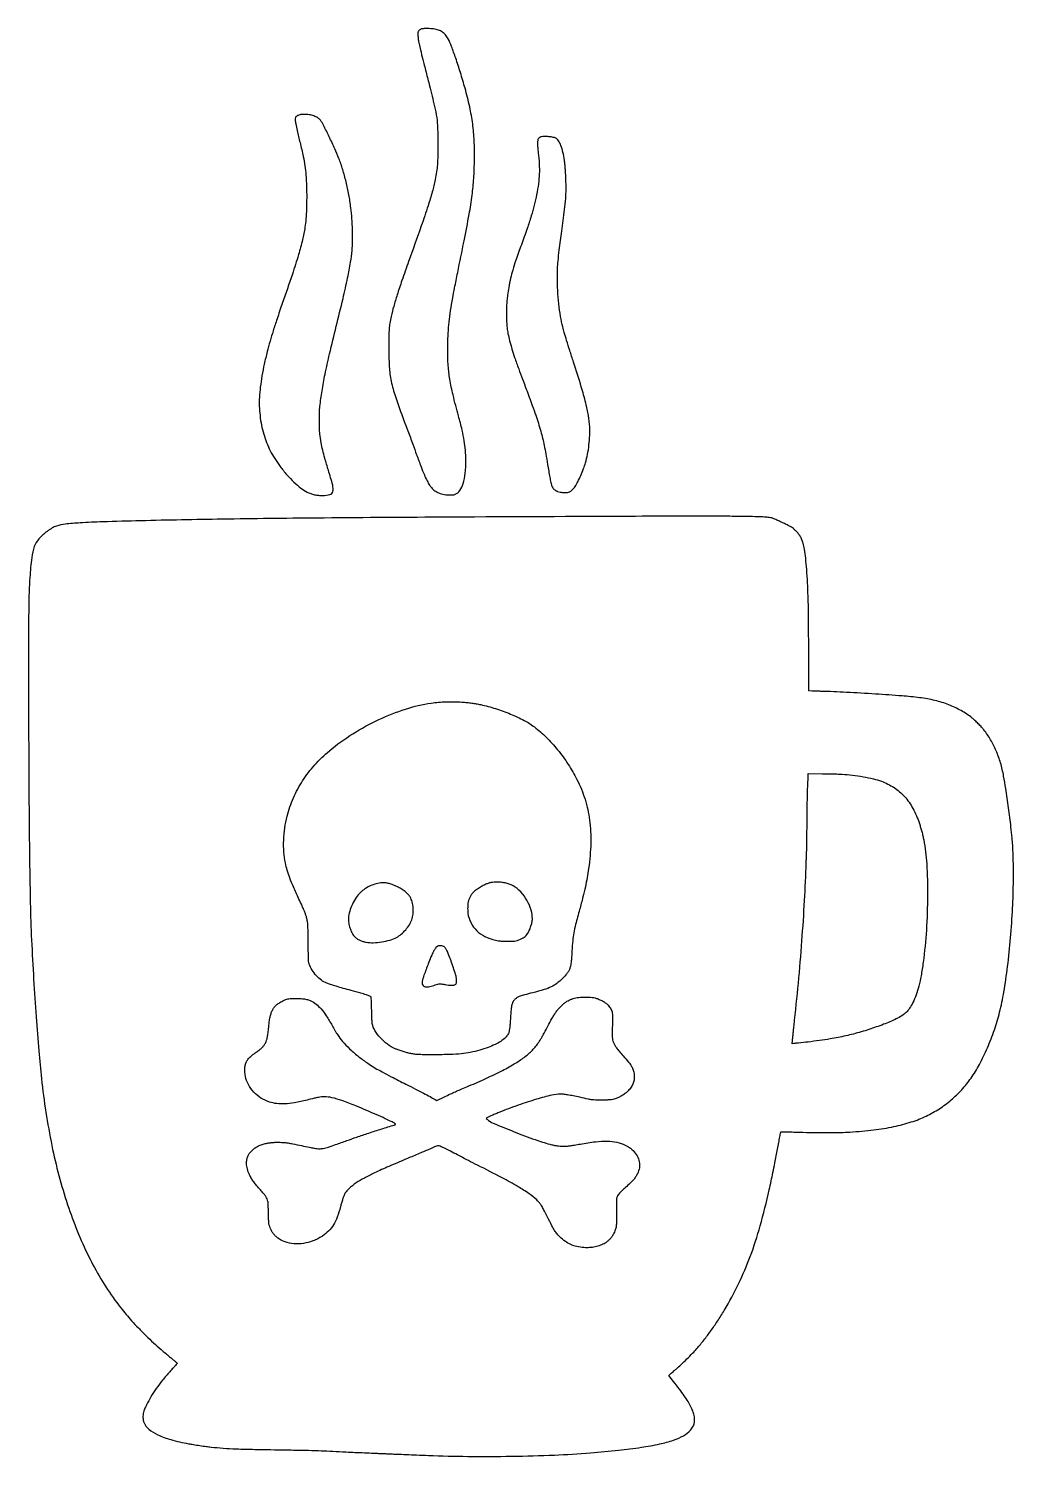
# Model space of a CAD drawing. Extents: x 2529 to 6003, y 1503 to 6543.
import ezdxf

# ---------------------------------------------------------------- set-up
doc = ezdxf.new("R2010")
doc.units = 0

msp = doc.modelspace()

# ---------------------------------------------------------------- linework, layer by layer
for points in [[(3917.085578, 6541.914511, 0.051867), (3912.781841, 6540.5953, 0.052572), (3908.86262, 6538.422963, 0.055385), (3905.672388, 6535.614599, 0.073947), (3903.526234, 6532.414042, 0.047471), (3902.622052, 6529.923079, 0.042586), (3902.161936, 6527.213483, 0.025865), (3902.043834, 6523.449433, 0.005897), (3902.248831, 6517.074804, 0.026193), (3903.45483, 6504.592176, 0.013716), (3906.190456, 6489.220367, 0.008692), (3911.03193, 6467.664435, 0.002316), (3919.499449, 6433.5, 0.000016), (3924.396337, 6414.129687, 0.000008), (3930.645423, 6389.415625, 0.000008), (3937.146355, 6363.708995, 0.000011), (3942.890152, 6341, -0.004001), (3960.672983, 6268.255927, -0.021849), (3968.244543, 6228.4707, -0.027382), (3971.511097, 6192.119482, -0.008608), (3972.475451, 6137.5, -0.004428), (3972.09846, 6092.716016, -0.014109), (3970.738248, 6062.83582, -0.018425), (3967.942421, 6037.649779, -0.013146), (3963.038605, 6009.701232, -0.017239), (3952.715491, 5966.480601, -0.011216), (3937.969154, 5917.308921, -0.006337), (3913.974682, 5846.441089, -0.001263), (3869.18874, 5720.5, 0.002813), (3845.620149, 5653.567004, 0.006439), (3828.792631, 5602.798774, 0.008393), (3816.574338, 5561.913849, 0.013337), (3807.64705, 5526.5, 0.013924), (3803.130459, 5503.318057, 0.020768), (3800.595674, 5482.821819, 0.015746), (3799.375177, 5458.445308, 0.004632), (3799.02796, 5421, 0.014113), (3801.051727, 5349.294824, 0.036599), (3807.728915, 5298.064169, 0.031419), (3822.414403, 5244.076001, 0.008208), (3852.791404, 5159.5, -0.0004), (3866.571912, 5122.937116, -0.001416), (3875.331251, 5099.438269, -0.001402), (3884.000671, 5075.773938, -0.000386), (3897.504958, 5038.5, 0.003673), (3913.097643, 4996.32948, 0.010641), (3924.718758, 4967.467994, 0.015182), (3934.406044, 4946.590067, 0.030649), (3943.509453, 4930.912209, 0.024202), (3949.47215, 4922.832148, 0.036309), (3955.487126, 4916.461974, 0.037587), (3962.19561, 4911.186951, 0.028623), (3970.244613, 4906.427822, 0.027803), (3980.35195, 4901.90018, 0.035173), (3990.144936, 4898.921814, 0.033376), (4000.665159, 4897.243508, 0.021516), (4013, 4896.645484, 0.004631), (4021.487158, 4896.678102, 0.024678), (4026.113692, 4896.967409, 0.039673), (4029.626686, 4897.64704, 0.026888), (4033.492628, 4898.946083, 0.153096), (4049.719286, 4912.115357, 0.070775), (4061.511827, 4936.9137, 0.050983), (4068.787612, 4972.678731, 0.024479), (4071.12444, 5019.5, 0.019734), (4069.784792, 5054.24045, 0.021732), (4065.705846, 5087.656714, 0.017814), (4057.973872, 5125.693117, 0.007813), (4045.160791, 5175.5, -0.007309), (4025.923878, 5249.966581, -0.018385), (4014.713385, 5304.869662, -0.022709), (4008.937996, 5353.073989, -0.018534), (4007.02787, 5405, -0.008904), (4007.808961, 5448.146712, -0.011683), (4010.143342, 5487.484564, -0.011715), (4014.305913, 5526.582397, -0.009036), (4020.611212, 5569, -0.005548), (4024.765104, 5592.258054, -0.00183), (4031.37352, 5626.345053, -0.000933), (4042.439054, 5681.781004, -0.000139), (4064.970373, 5793.410784, 0.004861), (4083.055649, 5887.590725, 0.013271), (4093.422906, 5954.617827, 0.016256), (4099.035933, 6013.896726, 0.011353), (4101.667219, 6081, 0.01599), (4100.648908, 6146.735898, 0.021107), (4095.283787, 6206.405333, 0.020804), (4084.825061, 6266.086322, 0.014854), (4068.386035, 6331.89508, 0.005946), (4051.942612, 6387.733154, 0.007849), (4035.55852, 6438.189211, 0.008433), (4020.467966, 6479.978118, 0.027359), (4008.504027, 6506.905215, 0.053632), (3999.541142, 6520.586204, 0.072457), (3988.623782, 6530.534685, 0.068659), (3974.849209, 6537.311899, 0.042658), (3957.301195, 6541.510869, 0.024005), (3948.073719, 6542.451647, 0.010892), (3935.935968, 6542.837988, 0.01017), (3924.207957, 6542.717145, 0.04081)], [(3485.024244, 6238.396909, 0.030117), (3479.305058, 6236.484232, 0.051361), (3474.853443, 6234.134965, 0.063891), (3471.714177, 6231.404701, 0.102503), (3469.947533, 6228.341025, 0.106255), (3469.107015, 6220.520016, 0.019391), (3471.200759, 6206.023, 0.011841), (3476.0295, 6182.902528, 0.002181), (3486.128165, 6140.524143, -0.005394), (3497.59401, 6090.999376, -0.01746), (3503.695856, 6057.807356, -0.019906), (3507.048548, 6026.617277, -0.008793), (3509.107916, 5985.206763, -0.00883), (3509.676947, 5945.817259, -0.008992), (3508.847002, 5906.670097, -0.009519), (3506.758111, 5870.830005, -0.017419), (3503.484078, 5841.743572, -0.022039), (3494.876278, 5797.225126, -0.013236), (3480.955561, 5745.218116, -0.008946), (3459.049202, 5675.853393, -0.002786), (3423.721474, 5572.5, 0.002469), (3405.082447, 5518.083245, 0.005361), (3391.423805, 5476.072079, 0.006519), (3380.483621, 5439.488441, 0.006448), (3370.459599, 5402.5, 0.009463), (3360.093063, 5358.782369, 0.010931), (3351.920609, 5316.750095, 0.01168), (3346.090997, 5277.329247, 0.015847), (3342.793778, 5241.5, 0.024307), (3342.433829, 5210.121333, 0.019917), (3345.012783, 5176.678556, 0.01971), (3350.295824, 5143.1333, 0.022213), (3358.053215, 5111.439547, 0.02267), (3368.326686, 5081.426047, 0.023632), (3381.151955, 5052.889429, 0.023087), (3396.910584, 5025.096493, 0.019682), (3415.97581, 4997.308116, 0.019981), (3439.745847, 4967.952373, 0.022524), (3464.895575, 4941.788593, 0.024435), (3489.371747, 4920.697074, 0.048857), (3510.929408, 4907.038105, 0.029478), (3523.892695, 4901.431779, 0.032003), (3537.078133, 4897.564973, 0.030831), (3551.080567, 4895.310456, 0.023931), (3566.5, 4894.536634, 0.070972), (3591.480138, 4898.04201, 0.274453), (3601.764766, 4908.994542, 0.118781), (3601.361389, 4931.143404, 0.011107), (3586.340786, 4984, -0.004229), (3573.700625, 5026.260425, -0.013154), (3566.176735, 5055.021358, -0.016025), (3560.989826, 5080.940016, -0.009173), (3556.312896, 5112.5, -0.024939), (3554.850748, 5130.991369, -0.007285), (3554.437768, 5159.529835, -0.007505), (3554.874857, 5188.455695, -0.020117), (3556.322497, 5209, -0.012535), (3563.822963, 5263.955331, -0.01006), (3574.55879, 5322.675672, -0.007664), (3590.338345, 5394.493781, -0.003106), (3613.946305, 5491.884012, 0.002753), (3637.788583, 5589.938494, 0.006612), (3654.090544, 5662.909277, 0.008697), (3664.703552, 5718.339326, 0.022056), (3669.923386, 5759, 0.01763), (3671.534554, 5792.320943, 0.01063), (3671.210218, 5831.873869, 0.010427), (3669.14891, 5872.809672, 0.013212), (3665.459089, 5910.5, 0.014476), (3658.415125, 5956.191259, 0.014089), (3648.686201, 6001.816932, 0.014505), (3636.773703, 6045.321329, 0.018498), (3623.170191, 6084.616795, 0.013465), (3609.195931, 6117.929462, 0.006045), (3589.141317, 6160.95036, 0.004581), (3568.917338, 6202.031441, 0.040377), (3558.391305, 6219.3029, 0.098822), (3549.263879, 6227.733738, 0.052757), (3535.332545, 6234.349043, 0.046903), (3518.270151, 6238.600061, 0.039422), (3499.677641, 6239.934189, 0.013389), (3495.762558, 6239.801228, 0.010951), (3491.587429, 6239.455466, 0.011105), (3487.759393, 6238.967699, 0.028402)], [(4338.001508, 6160.97065, 0.039205), (4334.521567, 6159.944503, 0.051607), (4331.570048, 6158.451763, 0.051331), (4328.974929, 6156.379104, 0.038204), (4326.561789, 6153.616157, 0.138927), (4324.5662, 6148.400999, 0.021605), (4324.051327, 6137.257926, 0.020315), (4324.60363, 6122.596949, 0.010767), (4326.415924, 6104.5, -0.016385), (4329.912767, 6065.12512, -0.02318), (4330.24554, 6029.936885, -0.023315), (4327.323038, 5995.025465, -0.016866), (4320.952882, 5956.5, -0.012848), (4312.497162, 5919.262571, -0.011724), (4301.903801, 5881.344857, -0.009409), (4287.494553, 5837.078512, -0.004233), (4266.998635, 5779.5, 0.003253), (4247.410804, 5724.812188, 0.012615), (4236.353382, 5690.553147, 0.017629), (4228.988349, 5661.914796, 0.01207), (4222.570663, 5628.958207, 0.005949), (4218.375016, 5602.331456, 0.014385), (4216.07686, 5582.543462, 0.014729), (4214.950046, 5562.932835, 0.006523), (4214.563765, 5537, 0.008483), (4215.007364, 5507.657768, 0.020546), (4216.591702, 5486.042913, 0.022378), (4219.84596, 5465.748889, 0.011962), (4225.580059, 5441, 0.010016), (4233.807813, 5411.458272, 0.00975), (4243.281215, 5382.001936, 0.005719), (4257.582415, 5341.84139, 0.001122), (4284.278227, 5270, -0.001253), (4305.650472, 5212.43863, -0.00527), (4318.032241, 5177.709094, -0.007996), (4326.937622, 5150.466285, -0.006797), (4335.484177, 5121.440585, -0.009065), (4341.944728, 5096.619306, -0.00865), (4347.609718, 5071.191107, -0.007197), (4353.207642, 5041.687729, -0.003538), (4359.523434, 5004, 0.002866), (4363.37777, 4980.809255, 0.003498), (4367.259857, 4959.159212, 0.003184), (4370.757383, 4941.050444, 0.020459), (4372.957012, 4931.986281, 0.048885), (4374.774198, 4927.39234, 0.028611), (4377.776098, 4922.287334, 0.028693), (4381.29976, 4917.614934, 0.054347), (4384.717689, 4914.374866, 0.025019), (4386.733089, 4912.995835, 0.013614), (4389.332331, 4911.497861, 0.013536), (4392.064827, 4910.11492, 0.02086), (4394.504395, 4909.08424, 0.053263), (4404.311931, 4906.563266, 0.026563), (4417.093229, 4905.383297, 0.025836), (4429.454981, 4905.540486, 0.083041), (4437.441612, 4907.411157, 0.066848), (4441.722987, 4909.915531, 0.032414), (4446.468014, 4914.1413, 0.028338), (4451.398705, 4919.743264, 0.020438), (4456.265592, 4926.5, 0.027775), (4466.025394, 4943.241012, 0.013208), (4476.787224, 4965.75682, 0.013186), (4486.603421, 4989.429525, 0.021618), (4493.500721, 5010.002504, 0.024278), (4500.48848, 5039.618304, 0.017173), (4505.555621, 5073.414972, 0.017262), (4508.25913, 5107.154125, 0.026242), (4508.052333, 5136.557637, 0.026404), (4503.482819, 5177.077121, 0.019755), (4494.352747, 5221.076834, 0.013265), (4478.407863, 5278.548238, 0.003941), (4451.029166, 5365.5, -0.001474), (4437.715989, 5407.063962, -0.002431), (4426.7408, 5442.27282, -0.002758), (4418.225762, 5470.621648, -0.009019), (4413.036781, 5489.5, -0.021751), (4405.193143, 5526.903547, -0.01373), (4399.155502, 5571.104461, -0.013181), (4395.288058, 5618.198845, -0.013994), (4394.010252, 5664.5, -0.010703), (4394.670593, 5694.786546, -0.012817), (4396.63253, 5723.243198, -0.00785), (4400.793211, 5760.857353, -0.001559), (4409.50183, 5828, 0.001901), (4419.263158, 5903.665519, 0.011117), (4423.359403, 5943.582219, 0.018234), (4424.704897, 5974.447977, 0.011778), (4424.116139, 6010.223591, 0.002737), (4423.122367, 6032.05674, 0.006472), (4422.082463, 6048.307587, 0.007845), (4420.766257, 6062.490422, 0.006559), (4418.935907, 6077.5, 0.021072), (4413.667755, 6107.019772, 0.039012), (4406.55159, 6130.294181, 0.049709), (4397.964638, 6147.030771, 0.13218), (4388.078418, 6155.959994, 0.074771), (4379.253297, 6158.908847, 0.018374), (4364.055685, 6160.995847, 0.019177), (4348.53513, 6161.949662, 0.057917)], [(4623, 4820.925739, 0.000331), (3980.811581, 4818.085529, 0.001004), (3543.766762, 4814.984988, 0.001444), (3212.322924, 4811.010675, 0.002187), (2924, 4805.459448, 0.001864), (2790.268234, 4801.800528, 0.007887), (2710.205083, 4798.046403, 0.011979), (2657.815219, 4793.49881, 0.052479), (2627.5, 4786.865835, 0.02191), (2619.225462, 4783.712658, 0.026822), (2611.815642, 4780.027369, 0.022535), (2603.89899, 4775.061581, 0.009999), (2593.899755, 4767.843013, 0.04999), (2565.214468, 4741.37728, 0.091973), (2548.874812, 4714.259888, 0.060516), (2539.546648, 4675.805227, 0.012149), (2533.003762, 4605.5, 0.008083), (2530.449848, 4556.744872, 0.006123), (2529.168312, 4503.187669, 0.002682), (2528.635705, 4418.849568, 0.000295), (2528.565775, 4225.5, 0.001087), (2529.294701, 3922.15904, 0.001762), (2531.384135, 3664.287565, 0.001961), (2534.600597, 3457.444533, 0.007047), (2539.030821, 3325.5, 0.002789), (2546.409971, 3187.017053, 0.003157), (2555.069978, 3054.236439, 0.003405), (2564.464634, 2934.425658, 0.006068), (2574.061643, 2836, 0.022483), (2610.757953, 2600.054786, 0.030266), (2666.273615, 2391.169664, 0.033496), (2740.409284, 2209.394304, 0.043305), (2833.120145, 2055, 0.006889), (2853.799291, 2027.28993, 0.011054), (2872.276432, 2004.299923, 0.01097), (2891.85387, 1982.025319, 0.006652), (2915.934562, 1956.5, 0.006251), (2943.283793, 1928.969204, 0.007846), (2969.343693, 1904.175057, 0.007808), (2996.273023, 1880.113976, 0.00609), (3026.25, 1854.792282, -0.001359), (3036.503852, 1846.295716, -0.00223), (3045.132433, 1839.040777, -0.000249), (3052.788633, 1832.538331, -0.233966), (3052.966794, 1832.124509, -0.166249), (3052.551983, 1831.093762, -0.001254), (3046.505614, 1824.124336, -0.00363), (3038.485856, 1815.06064, -0.001211), (3026.621503, 1801.910658, 0.014329), (3001.234806, 1772.24412, 0.017122), (2979.118331, 1742.842429, 0.018189), (2960.291715, 1713.74679, 0.021723), (2944.79221, 1685, 0.009108), (2937.499261, 1669.216479, 0.035767), (2933.893829, 1659.124271, 0.049373), (2932.360577, 1650.347419, 0.030421), (2932.219365, 1639.854556, 0.010318), (2932.587592, 1634.447994, 0.023234), (2933.140849, 1630.377722, 0.028017), (2933.987509, 1626.881307, 0.024318), (2935.253283, 1623.328156, 0.122123), (2952.763086, 1599.508237, 0.061918), (2984.285063, 1579.295408, 0.045224), (3030.276064, 1562.187652, 0.020762), (3092.692661, 1547.953424, 0.006114), (3109.868698, 1544.996689, 0.002592), (3132.968562, 1541.433119, 0.002573), (3155.933939, 1538.132775, 0.006701), (3172.5, 1536.064872, 0.010338), (3214.75641, 1532.246836, 0.007876), (3261.157895, 1529.753454, 0.0047), (3326.218672, 1527.896663, 0.001033), (3438, 1525.989003, -0.001176), (3504.321813, 1524.838201, -0.003264), (3550.939055, 1523.615116, -0.004072), (3591.316925, 1521.962628, -0.003002), (3636, 1519.500357, 0.00357), (3649.458114, 1518.774095, 0.00042), (3679.440809, 1517.395962, 0.000527), (3713.545645, 1515.893107, 0.000559), (3747, 1514.49174, -0.000158), (3762.969689, 1513.835619, -0.000131), (3779.946875, 1513.128264, -0.000133), (3795.489945, 1512.472441, -0.00036), (3806.5, 1511.997006, 0.000463), (3828.634303, 1511.045752, 0.000166), (3860.15182, 1509.730981, 0.000151), (3897.596485, 1508.192797, 0.000112), (3939, 1506.513853, 0.008061), (4078.565544, 1503.138165, 0.005962), (4232.994871, 1503.73468, 0.006035), (4383.597186, 1507.930776, 0.009882), (4511, 1515.544165, 0.006431), (4609.977246, 1524.707106, 0.011748), (4690.402387, 1535.11297, 0.014307), (4754.914475, 1546.904093, 0.030462), (4803.771659, 1560.441278, 0.042153), (4839.562794, 1576.230028, 0.084945), (4863.681815, 1595.306953, 0.111125), (4876.136596, 1617.53272, 0.115796), (4877.614214, 1642.604115, 0.017086), (4875.740582, 1651.576437, 0.024353), (4873.42318, 1659.378331, 0.021039), (4870.098438, 1667.714526, 0.009097), (4865.009735, 1678.530224, 0.022255), (4854.953324, 1696.831279, 0.014546), (4841.831974, 1717.032355, 0.012006), (4824.932226, 1740.252188, 0.00658), (4803.183415, 1767.912326), (4786.694176, 1788.324652), (4790.658109, 1791.912326, -0.004246), (4793.126638, 1794.108695, -0.000488), (4798.727211, 1798.997583, -0.000588), (4805.401815, 1804.79876, -0.000479), (4812.561021, 1810.994339, 0.011037), (4829.929159, 1826.678144, 0.005706), (4850.975992, 1847.00377, 0.005679), (4871.242234, 1867.487571, 0.012964), (4885.944696, 1883.5, 0.012414), (4911.095783, 1913.848655, 0.011504), (4935.37558, 1946.175603, 0.011048), (4959.077558, 1980.888918, 0.009487), (4982.494488, 2018.404762, 0.021993), (5033.357648, 2112.611648, 0.023388), (5074.61826, 2209.039116, 0.021344), (5109.583964, 2316.392641, 0.01355), (5141.501158, 2444, 0.002075), (5148.321002, 2475.40407, 0.002606), (5154.3685, 2504.565567, 0.002042), (5161.149584, 2538.865063, 0.000725), (5170.573965, 2587.961189, -0.00053), (5175.020585, 2611.174734, -0.000873), (5178.835147, 2630.790561, -0.000055), (5182.300358, 2648.43511, -0.148928), (5182.527025, 2648.860359, -0.204274), (5182.957197, 2649.03337, -0.000065), (5201.691811, 2648.644737, -0.001084), (5222.51064, 2648.164993, -0.000656), (5247.153814, 2647.511291, 0.003826), (5297.998767, 2646.48504, 0.003727), (5349.298145, 2646.224733, 0.003807), (5394.850346, 2646.679995, 0.011364), (5426, 2647.937054, 0.013952), (5509.916682, 2655.591428, 0.021939), (5581.331929, 2667.316861, 0.025355), (5642.571646, 2683.431226, 0.034803), (5695.5, 2704.423066, 0.030955), (5741.788566, 2730.257128, 0.033101), (5783.45375, 2761.092282, 0.033198), (5820.578688, 2797.066999, 0.031516), (5853.316186, 2838.240774, 0.02999), (5882.82773, 2886.507892, 0.019654), (5911.163168, 2945.240313, 0.019117), (5935.83321, 3008.47429, 0.022043), (5954.320104, 3070.5, 0.020196), (5969.166657, 3141.831826, 0.010394), (5982.264292, 3232.138281, 0.009643), (5992.832375, 3333.428508, 0.008598), (5999.96689, 3439, 0.007221), (6002.336854, 3505.099944, 0.006876), (6002.85079, 3572.330226, 0.007196), (6001.570133, 3634.79612, 0.012905), (5998.458282, 3686, 0.010433), (5994.28545, 3724.71358, 0.002166), (5985.240558, 3792.541251, 0.00229), (5975.520628, 3860.783801, 0.008326), (5968.42612, 3904, 0.025919), (5957.442364, 3950.660107, 0.030061), (5942.095659, 3993.617573, 0.031508), (5922.488402, 4032.580922, 0.035153), (5898.762964, 4067.297812, 0.018641), (5890.218452, 4077.298243, 0.009396), (5878.749194, 4089.290269, 0.009393), (5866.86021, 4100.820954, 0.019002), (5857, 4109.353095, 0.040348), (5818.496993, 4135.393851, 0.03624), (5774.933329, 4155.985924, 0.033996), (5726.141306, 4171.140385, 0.027255), (5672, 4180.918911, 0.011416), (5609.943438, 4187.230476, 0.00348), (5515.762531, 4193.982339, 0.003584), (5414.095419, 4199.828579, 0.00507), (5323.5, 4203.46634, -0.001064), (5315.372799, 4203.727471, -0.000864), (5306.662013, 4204.040971, -0.000872), (5298.635144, 4204.357769, -0.002271), (5292.860044, 4204.622073), (5281.220088, 4205.207782), (5280.699602, 4352.353891, 0.000624), (5280.255019, 4445.244157, 0.003003), (5279.618124, 4498.137986, 0.004627), (5278.486556, 4539.576222, 0.00329), (5276.482791, 4586, 0.005313), (5273.599328, 4633.726992, 0.009163), (5270.050815, 4673.360878, 0.010671), (5265.967549, 4704.847772, 0.032182), (5261.358889, 4725.987963, 0.032008), (5256.810373, 4738.725435, 0.033665), (5250.736809, 4750.556303, 0.033855), (5243.166253, 4761.404913, 0.033164), (5234.152296, 4771.212435, 0.019581), (5226.659849, 4777.811384, 0.029609), (5219.607122, 4782.886083, 0.024419), (5211.06888, 4787.725993, 0.008909), (5198.546315, 4793.760301, -0.001937), (5191.384346, 4797.089239, -0.001245), (5183.101105, 4801.003642, -0.001251), (5175.013083, 4804.875291, -0.002349), (5168.5, 4808.050872, 0.006637), (5160.789593, 4811.728725, 0.020459), (5155.449235, 4813.92947, 0.026699), (5150.780241, 4815.35635, 0.019854), (5145.5, 4816.445985, 0.024169), (5130.193875, 4818.221324, 0.007803), (5107.391509, 4819.397582, 0.005006), (5073.549098, 4820.275022, 0.001265), (5018.5, 4821.011559, 0.001191), (4953.006222, 4821.566031, 0.001575), (4893.34417, 4821.741019, 0.00079), (4808.907171, 4821.589239, 0.000095)], [(4057.058042, 4165.457368, -0.006618), (4075.63972, 4163.932726, -0.009826), (4091.862509, 4162.062849, -0.010375), (4107.31085, 4159.646518, -0.008814), (4123.5131, 4156.471107, -0.023843), (4176.121335, 4142.541629, -0.021788), (4228.804312, 4123.305854, -0.022723), (4276.363919, 4100.968569, -0.039676), (4313.146521, 4077.710614, -0.035849), (4354.358479, 4041.941359, -0.026017), (4394.986834, 3996.751319, -0.02523), (4432.153023, 3945.757668, -0.027184), (4463.001996, 3892.5, -0.042181), (4491.531527, 3822.366842, -0.042735), (4507.733475, 3748.744895, -0.039611), (4511.908366, 3668.559182, -0.028031), (4504.412397, 3578.682776, -0.009403), (4499.172196, 3545.806872, -0.009885), (4492.775573, 3513.697295, -0.008457), (4484.253363, 3477.836708, -0.004313), (4472.401186, 3433.077986, 0.003553), (4458.374285, 3380.430451, 0.017785), (4451.78122, 3350.62661, 0.023176), (4448.152829, 3324.072255, 0.008957), (4445.496059, 3287, -0.002626), (4444.25209, 3265.897269, -0.009566), (4443.135945, 3252.523129, -0.014523), (4441.811563, 3242.504995, -0.017633), (4439.969516, 3233.214912, -0.036791), (4436.438349, 3221.981019, -0.048631), (4431.532465, 3212.448252, -0.038909), (4424.023678, 3202.576065, -0.014636), (4412.084968, 3189.946884, -0.033142), (4392.05324, 3172.449668, -0.051235), (4372.471339, 3160.462065, -0.038753), (4347.177142, 3150.666614, -0.011368), (4306.990838, 3139.57612, 0.004087), (4277.95748, 3132.016724, 0.02167), (4262.300851, 3127.066616, 0.039968), (4252.209961, 3122.445451, 0.058911), (4244.326589, 3116.733391, 0.081914), (4237.643307, 3108.168521, 0.066103), (4233.448714, 3097.261605, 0.036424), (4230.711797, 3080.548092, 0.007344), (4228.459665, 3050.5, -0.004117), (4227.230019, 3032.539571, -0.007577), (4225.887832, 3017.951175, -0.008565), (4224.478112, 3006.64346, -0.035162), (4223.029188, 2999.893701, -0.056795), (4221.214277, 2995.543135, -0.022297), (4217.794291, 2990.005731, -0.022134), (4213.625905, 2984.431856, -0.030405), (4209.373686, 2979.841462, -0.049287), (4194.223131, 2967.977402, -0.02923), (4174.152882, 2956.819368, -0.025308), (4149.576912, 2946.476552, -0.017124), (4120.658728, 2937.101461, -0.019848), (4086.768608, 2928.82353, -0.024751), (4054.730824, 2923.968892, -0.01883), (4016.138731, 2921.525159, -0.006268), (3959.5, 2920.786238, -0.002253), (3922.479826, 2920.934218, -0.011912), (3902.201044, 2921.589987, -0.020545), (3887.55828, 2923.018263, -0.020207), (3873, 2925.648283, -0.014931), (3861.168026, 2928.65682, -0.007781), (3846.600838, 2933.074021, -0.007758), (3832.363369, 2937.879141, -0.017058), (3821.67441, 2942.088115, -0.058748), (3794.671341, 2957.786513, -0.047197), (3769.800211, 2980.417907, -0.048867), (3750.656897, 3006.100793, -0.084341), (3740.930805, 3030.839342, -0.040129), (3740.509068, 3034.166292, -0.001437), (3739.955788, 3047.024554, -0.00264), (3739.425386, 3062.237891, -0.001846), (3738.981315, 3079.393181, 0.001462), (3738.46606, 3099.90728, 0.004901), (3737.95744, 3113.343155, 0.002506), (3737.441122, 3123.140519, 0.160113), (3736.820513, 3124.716269, 0.127582), (3732.252869, 3128.006756, 0.014365), (3720.113066, 3132.325109, 0.010567), (3700.688631, 3138.161814, 0.00218), (3666.21444, 3147.569624, -0.003248), (3638.644333, 3155.156667, -0.004522), (3614.074034, 3162.330721, -0.004913), (3593.808481, 3168.665244, -0.015969), (3580.561765, 3173.421508, -0.064193), (3561.433999, 3183.992123, -0.04911), (3543.626119, 3199.967618, -0.048082), (3528.896628, 3219.531341, -0.054583), (3518.897236, 3240.760002), (3515.548533, 3250.5), (3514.935086, 3316, 0.001342), (3514.377281, 3362.288887, 0.013733), (3513.56859, 3381.441504, 0.030359), (3511.865562, 3394.431275, 0.022754), (3508.483701, 3408.459489, 0.017927), (3505.128078, 3418.656629, 0.011562), (3500.550147, 3430.222693, 0.007422), (3493.647798, 3445.89516, 0.00201), (3482.252691, 3470.5, -0.005592), (3462.775605, 3513.358481, -0.01409), (3449.831771, 3545.101453, -0.018486), (3440.962169, 3571.684479, -0.021233), (3434.534176, 3597.657252, -0.032817), (3429.293862, 3636.370195, -0.026279), (3428.604121, 3678.4482, -0.025757), (3432.374133, 3721.346097, -0.027801), (3440.497784, 3762.531005, -0.040619), (3462.833499, 3827.416198, -0.040306), (3495.412336, 3888.014024, -0.039521), (3537.967144, 3943.660894, -0.036023), (3590, 3993.805267, -0.03308), (3672.703698, 4053.949579, -0.031143), (3764.257706, 4104.009018, -0.031989), (3858.471133, 4141.000658, -0.041139), (3949.08574, 4162.022198, -0.014693), (3974.828143, 4165.030697, -0.013789), (4001.253631, 4166.601727, -0.013339), (4028.588032, 4166.74192, -0.011771)], [(5398.5, 3911.023438, -0.015975), (5435.155834, 3907.661233, -0.013761), (5473.405258, 3901.843854, -0.014218), (5508.942082, 3894.384975, -0.026838), (5537.010973, 3886.039851, -0.059756), (5581.612639, 3863.829714, -0.064198), (5618.506994, 3832.142964, -0.059767), (5648.137134, 3790.069816, -0.042238), (5671.187634, 3737, -0.009281), (5675.50736, 3723.363211, -0.00729), (5679.697756, 3708.433206, -0.007298), (5683.444748, 3693.411764, -0.009397), (5686.425416, 3679.5, -0.034206), (5696.950347, 3594.978002, -0.015041), (5699.817404, 3482.218647, -0.014683), (5695.680118, 3360.663096, -0.017721), (5684.410535, 3247, -0.009655), (5677.097109, 3199.753259, -0.019411), (5669.171031, 3162.873914, -0.023819), (5659.77999, 3132.314543, -0.029043), (5648.023746, 3104.80375, -0.029045), (5636.485531, 3084.651266, -0.054995), (5624.618481, 3070.212327, -0.054069), (5609.749175, 3058.553924, -0.027151), (5588.81113, 3047.044041, -0.020786), (5544.987101, 3028.165041, -0.013718), (5493.223998, 3009.984585, -0.013308), (5438.227711, 2993.948564, -0.014916), (5384.5, 2981.522973, -0.010454), (5356.559559, 2976.53858, -0.004229), (5318.269201, 2970.862268, -0.004264), (5278.466068, 2965.650919, -0.007195), (5245, 2962.047149, 0.000572), (5240.201584, 2961.594639, 0.000534), (5235.293753, 2961.120851, 0.000532), (5230.935921, 2960.690778, 0.001824), (5228.106393, 2960.398064), (5222.712786, 2959.820202), (5223.399062, 2969.660101, -0.007531), (5223.917294, 2975.764391, -0.000836), (5225.333722, 2989.681405, -0.001018), (5227.08108, 3006.240014, -0.000825), (5229.021432, 3024, 0.004408), (5244.309326, 3173.87148, 0.004542), (5256.786766, 3322.50116, 0.004711), (5266.123736, 3465.40174, 0.005915), (5271.961059, 3598, -0.000477), (5272.388563, 3610.903138, -0.000498), (5272.834909, 3623.625, -0.000478), (5273.242182, 3634.620562, -0.002192), (5273.512601, 3641, 0.007792), (5273.761688, 3648.990025, 0.000341), (5274.17728, 3676.88125, 0.000578), (5274.609398, 3709.961178, 0.000412), (5275.019842, 3747, -0.00069), (5275.670162, 3802.886809, -0.002689), (5276.306017, 3837.453922, -0.003701), (5277.201214, 3866.162166, -0.00239), (5278.642959, 3899.395877), (5279.312348, 3913.291754), (5329.906174, 3912.693921, -0.001526), (5350.596037, 3912.386304, -0.001608), (5370.925564, 3911.95661, -0.001536), (5388.454851, 3911.475839, -0.007258)], [(4170.888663, 3529.905511, 0.0289), (4159.773117, 3528.327005, 0.032791), (4149.384613, 3525.514342, 0.029329), (4138.542726, 3521.075369, 0.016719), (4125.983691, 3514.526105, 0.021062), (4111.716477, 3505.655961, 0.033495), (4100.411312, 3496.78528, 0.039285), (4091.85398, 3487.781597, 0.056256), (4085.924471, 3478.511619, 0.024077), (4081.721884, 3468.803136, 0.039902), (4079.251314, 3460.231444, 0.03512), (4077.991048, 3450.639972, 0.014369), (4077.574386, 3437.5, 0.004652), (4077.635479, 3427.8663, 0.018054), (4077.944207, 3421.905988, 0.025059), (4078.622101, 3417.023663, 0.016589), (4079.864539, 3411.5, 0.072303), (4093.763748, 3378.512955, 0.083429), (4115.976764, 3352.64909, 0.078163), (4146.70506, 3334.283509, 0.054577), (4185.645271, 3323.353119, 0.029292), (4199.305471, 3321.899112, 0.01123), (4218.408942, 3321.421119, 0.010453), (4237.071425, 3321.763598, 0.045052), (4248.068901, 3323.193531, 0.061628), (4268.755793, 3330.568137, 0.092703), (4283.956198, 3342.133646, 0.082631), (4295.082816, 3359.469481, 0.040176), (4303.519453, 3384.473925, 0.008792), (4305.003074, 3390.881897, 0.026904), (4305.696429, 3395.286339, 0.028862), (4305.887834, 3399.571467, 0.011381), (4305.676251, 3405.473925, 0.071481), (4298.605307, 3440.122503, 0.058654), (4281.778067, 3473.983449, 0.059955), (4258.054639, 3502.255061, 0.084323), (4230.652656, 3520.390069, 0.036171), (4217.084897, 3525.251811, 0.028476), (4201.828157, 3528.580764, 0.0281), (4186.043809, 3530.191682, 0.032211)], [(3771.5, 3527.277866, 0.038767), (3749.579231, 3522.435812, 0.040571), (3729.014187, 3514.317324, 0.042103), (3710.752707, 3503.339914, 0.049865), (3695.686619, 3489.990726, 0.048946), (3680.550064, 3470.008542, 0.038133), (3668.100118, 3445.754576, 0.038886), (3659.757139, 3420.602586, 0.060712), (3657, 3397.979478, 0.051079), (3658.675778, 3381.618548, 0.037176), (3663.706917, 3364.020085, 0.037956), (3671.018583, 3348.020433, 0.070334), (3679.587566, 3336.629825, 0.053806), (3687.033387, 3330.63462, 0.033597), (3696.85331, 3325.228933, 0.03192), (3708.006679, 3320.874357, 0.03301), (3719.5, 3318.032347, 0.052535), (3744.555572, 3316.239261, 0.030934), (3774.472472, 3319.101401, 0.030956), (3803.74857, 3325.621089, 0.053446), (3826.824016, 3335.047158, 0.052459), (3843.256569, 3346.27514, 0.038865), (3858.879089, 3361.789565, 0.03906), (3871.815609, 3379.417331, 0.055255), (3880.181973, 3396.977524, 0.054165), (3884.878978, 3417.405574, 0.047699), (3885.370103, 3439.276985, 0.04893), (3881.759794, 3460.226478, 0.066193), (3874.274287, 3477.900117, 0.056758), (3866.97751, 3487.574199, 0.036132), (3856.542678, 3497.082009, 0.032127), (3843.403575, 3506.118924, 0.024182), (3827.92656, 3514.372111, 0.020747), (3811.38908, 3521.365065, 0.033441), (3796.746999, 3525.76168, 0.039082), (3783.574071, 3527.70849, 0.052174)], [(3972.444193, 3304.181264, 0.113497), (3965.596801, 3298.800091, 0.04232), (3958.706925, 3288.600866, 0.027164), (3950.824373, 3272.497413, 0.007995), (3940.495138, 3247, 0.003725), (3925.202657, 3206.551635, 0.024923), (3918.763542, 3186.039638, 0.053507), (3916.928395, 3173.682396, 0.187146), (3919.488377, 3166.196182, 0.116257), (3925.616708, 3161.635126, 0.107363), (3933.322473, 3160.117685, 0.059787), (3944.489574, 3161.678883, 0.013878), (3962.707416, 3167.037823, -0.019139), (3972.622758, 3169.841537, -0.049585), (3979.971993, 3170.863788, -0.045851), (3987.704641, 3170.457319, -0.014469), (3999.112482, 3168.462756, 0.017948), (4009.529042, 3166.716085, 0.023672), (4019.12323, 3165.918801, 0.025003), (4027.040556, 3166.032983, 0.103576), (4031.624161, 3167.305646, 0.049172), (4035.365216, 3169.732755, 0.12252), (4037.33292, 3172.304073, 0.088044), (4038.220302, 3176.0313, 0.017789), (4038.374173, 3182.863099, 0.014643), (4038.141407, 3188.357414, 0.024384), (4037.585247, 3192.955081, 0.021404), (4036.527244, 3197.872131, 0.008588), (4034.679246, 3204.5, 0.008076), (4027.387951, 3227.64015, 0.006553), (4018.846863, 3252.214296, 0.006433), (4010.511789, 3274.326559, 0.021507), (4004.244341, 3288.5, 0.023494), (3999.458462, 3297.130153, 0.084053), (3995.308452, 3301.85208, 0.104713), (3990.354141, 3304.389895, 0.048237), (3983.174987, 3305.6099, 0.015245), (3979.661088, 3305.755606, 0.035843), (3977.041732, 3305.596414, 0.043122), (3974.782566, 3305.094666, 0.033838)], [(4522.23965, 3122.51744, -0.041299), (4532.526643, 3119.833687, -0.023673), (4544.419636, 3115.013167, -0.023235), (4556.23391, 3108.879237, -0.030632), (4566.339636, 3102.162638, -0.043258), (4570.782301, 3098.152272, -0.022049), (4575.664537, 3092.425297, -0.021462), (4580.294581, 3085.925185, -0.026561), (4584.005804, 3079.486898, -0.053436), (4586.970901, 3071.681249, -0.046126), (4588.403928, 3063.025666, -0.02324), (4588.735224, 3049.99272, -0.003536), (4588.003196, 3023.975426, 0.004167), (4587.305236, 2998.002106, 0.02059), (4587.636535, 2983.37304, 0.035648), (4589.039807, 2973.048118, 0.041031), (4591.866622, 2963.518461, 0.040416), (4596.221173, 2954.53069, 0.02581), (4602.621796, 2944.836837, 0.018228), (4612.10406, 2932.90804, 0.006434), (4626.522529, 2916.5, -0.011623), (4645.096309, 2894.915602, -0.038848), (4655.784956, 2879.611605, -0.055832), (4661.814853, 2866.125697, -0.051501), (4664.919827, 2851.26704, -0.051758), (4664.914449, 2835.096222, -0.062603), (4661.474788, 2820.325988, -0.060955), (4654.385297, 2806.56089, -0.045581), (4643.5339, 2793.371711, -0.033461), (4633.828288, 2784.784399, -0.025767), (4622.201215, 2776.728384, -0.025845), (4609.858274, 2769.941706, -0.034548), (4598, 2765.178171, -0.032425), (4589.174673, 2762.942743, -0.022861), (4579.0341, 2761.539186, -0.01659), (4565.94804, 2760.770878, -0.006155), (4547.5, 2760.528114, -0.006369), (4528.22681, 2760.75727, -0.027215), (4516.764395, 2761.665213, -0.018927), (4503.767676, 2763.913747, -0.001972), (4473.5, 2770.463428, 0.003879), (4449.282848, 2775.607231, 0.008063), (4430.304497, 2779.166878, 0.00982), (4415.7007, 2781.368729, 0.032513), (4406.003019, 2782, 0.059993), (4374.3074, 2778.183238, 0.012498), (4320.137321, 2763.50107, 0.012565), (4256.069781, 2742.638616, 0.009981), (4187.96549, 2717.012133, 0.004067), (4172.845611, 2710.832524, 0.006199), (4159.8328, 2705.199617, 0.005657), (4149.473381, 2700.420538, 0.043513), (4144.86451, 2697.716912), (4142.5, 2696.037816), (4146, 2692.952864, 0.081397), (4168.017433, 2679.14859, 0.004777), (4241.424038, 2649.143778, 0.007798), (4315.431142, 2621.044009, 0.023486), (4367, 2605.073963, 0.008836), (4381.356815, 2601.626244, 0.017717), (4392.823906, 2599.509007, 0.020244), (4403.356515, 2598.381238, 0.016472), (4414.698784, 2598.004021, 0.016104), (4426.753013, 2598.388681, 0.015083), (4439.025151, 2599.548982, 0.011294), (4454.006435, 2601.767511, 0.004136), (4475.08394, 2605.556785, -0.016416), (4528.804832, 2613.858456, -0.036427), (4570.162925, 2615.831478, -0.047066), (4603.856803, 2611.795522, -0.059494), (4633.5, 2601.571487, -0.012899), (4642.211419, 2597.0719, -0.026065), (4648.775064, 2593.005231, -0.027286), (4654.687579, 2588.403542, -0.015645), (4661.318887, 2582.260261, -0.068684), (4675.51797, 2563.780245, -0.083789), (4683.002812, 2543.326244, -0.085961), (4683.261467, 2521.973152, -0.076859), (4676.434439, 2500.864349, -0.028594), (4669.874556, 2489.496855, -0.033625), (4662.37312, 2479.583774, -0.02377), (4651.683542, 2468.39407, -0.006834), (4634.108559, 2452.117738, 0.006152), (4621.540026, 2440.509753, 0.020319), (4613.675649, 2432.434554, 0.030464), (4608.459402, 2425.859045, 0.044456), (4604.781634, 2419.448632), (4602.5, 2414.5), (4602.74702, 2368, -0.003556), (4602.680251, 2330.900555, -0.031952), (4601.497984, 2314.687907, -0.057701), (4598.384892, 2302.594512, -0.025522), (4591.675601, 2287.5, -0.013789), (4588.616804, 2281.85899, -0.028757), (4585.870032, 2277.684242, -0.026812), (4582.540607, 2273.675205, -0.010503), (4577.545755, 2268.5, -0.011214), (4573.661141, 2264.810092, -0.010111), (4569.480798, 2261.165409, -0.010188), (4565.601557, 2258.051112, -0.031347), (4562.811869, 2256.169479, -0.042521), (4545.998123, 2248.135696, -0.037181), (4527.299963, 2242.628739, -0.036453), (4507.60184, 2239.868529, -0.036983), (4487.807693, 2240.01871, -0.034183), (4462.672434, 2243.81388, -0.049694), (4441.383546, 2250.809836, -0.050466), (4422.134026, 2261.771533, -0.036735), (4403.152064, 2277.5, -0.029759), (4392.935104, 2288.557239, -0.032129), (4384.383022, 2300.481305, -0.019944), (4374.698537, 2317.471733, -0.00436), (4359.465458, 2347.5, 0.003395), (4345.570589, 2375.021864, 0.022019), (4337.876316, 2388.511625, 0.037488), (4330.834153, 2398.022982, 0.022869), (4321.222436, 2408.17646, 0.040867), (4294.202389, 2430.268164, 0.017977), (4255.230248, 2455.124324, 0.012123), (4198.784691, 2486.516505, 0.003767), (4112.5, 2530.974799, -0.000324), (4080.020909, 2547.427639, -0.001253), (4059.909277, 2557.695372, -0.001483), (4041.55032, 2567.195329, -0.000596), (4016.5, 2580.290099, 0.003124), (4007.345993, 2585.016463, 0.003024), (3998.033956, 2589.680298, 0.002987), (3989.789905, 2593.686015, 0.011118), (3984.530489, 2596.060563, 0.030664), (3976.475136, 2598.914964, 0.115264), (3971.156879, 2599.179601, 0.057238), (3964.570016, 2597.184212, 0.003729), (3946.292419, 2589.110437, -0.004086), (3935.431285, 2584.321998, -0.000961), (3917.185898, 2576.496989, -0.00099), (3896.168351, 2567.579978, -0.000974), (3875, 2558.6969, 0.002786), (3799.048894, 2526.500534, 0.008994), (3749.087016, 2503.918433, 0.013354), (3713.124981, 2485.687243, 0.023283), (3684.5, 2468.432685, 0.020833), (3670.746031, 2458.390167, 0.024957), (3658.716659, 2447.791796, 0.027474), (3649.156469, 2437.399488, 0.054313), (3643.018664, 2428.036584, 0.033273), (3640.451686, 2422.052439, 0.006038), (3636.572838, 2410.602298, 0.006684), (3632.493284, 2397.469263, 0.007226), (3628.875952, 2384.567793, -0.023104), (3617.091029, 2347.148728, -0.050018), (3603.951382, 2320.035156, -0.059361), (3587.337965, 2299.056744, -0.048055), (3565.109613, 2280.845843, -0.010746), (3556.388937, 2275.270277, -0.017629), (3548.750692, 2270.976599, -0.018005), (3540.945667, 2267.294073, -0.011854), (3531.728024, 2263.600323, -0.051646), (3498.030813, 2254.844182, -0.057695), (3464.511104, 2253.644899, -0.061958), (3433.783835, 2259.977885, -0.079563), (3408.300296, 2273.43351, -0.038094), (3399.834647, 2280.869656, -0.030956), (3391.942545, 2290.014349, -0.031307), (3385.345293, 2299.920542, -0.042526), (3380.772208, 2309.63622, -0.033335), (3377.789579, 2319.694279, -0.028394), (3375.972838, 2330.613961, -0.019317), (3374.97161, 2345.004837, -0.005775), (3374.547443, 2367, 0.002652), (3374.368153, 2380.752519, 0.005869), (3374.052596, 2391.240667, 0.006357), (3373.62619, 2399.052696, 0.039961), (3373.041228, 2403, 0.046308), (3370.158645, 2411.71157, 0.042726), (3365.659595, 2419.996142, 0.029276), (3358.38357, 2429.739327, 0.008856), (3346.23897, 2443.651003, -0.009478), (3332.631553, 2459.277537, -0.019506), (3322.709243, 2472.102564, -0.022939), (3314.896135, 2484.196041, -0.020525), (3307.907552, 2497.403525, -0.022342), (3303.511924, 2507.772301, -0.02697), (3300.363037, 2517.867398, -0.028416), (3298.444994, 2527.754545, -0.031108), (3297.736231, 2537.5, -0.039897), (3298.65742, 2550.762255, -0.059638), (3301.733106, 2561.952349, -0.060052), (3307.343147, 2572.044925, -0.041136), (3315.891455, 2582, -0.034558), (3325.776578, 2590.495963, -0.038915), (3336.368794, 2597.182404, -0.036068), (3348.548796, 2602.522521, -0.02351), (3363.248924, 2606.974595, -0.020185), (3375.344134, 2609.510938, -0.019494), (3387.745672, 2611.098948, -0.017878), (3401.192839, 2611.807205, -0.012287), (3416.462711, 2611.689569, -0.011209), (3431.670201, 2610.857009, -0.019095), (3444.313046, 2609.392883, -0.011649), (3460.44317, 2606.511392, -0.00188), (3491.694232, 2600.051677, 0.001489), (3519.984566, 2594.180877, 0.007111), (3536.192962, 2591.107092, 0.012274), (3546.941978, 2589.497415, 0.030876), (3554.842916, 2589.004021, 0.053502), (3567.871649, 2590.393791, 0.018989), (3586.049262, 2595.057419, 0.012532), (3611.86696, 2603.446614, 0.003561), (3651.562154, 2617.773051, -0.005723), (3686.129571, 2630.080129, -0.003139), (3728.730108, 2644.40174, -0.003032), (3774.304914, 2659.099799, -0.003423), (3818.25, 2672.648539, 0.016463), (3820.070109, 2673.262108, 0.024893), (3821.604688, 2673.92515, 0.022163), (3822.758491, 2674.558381, 0.261887), (3823, 2674.987849, 0.274332), (3821.221646, 2677.985165, 0.007557), (3807.275584, 2685.329188, 0.010252), (3786.959921, 2695.119831, 0.002894), (3754.91064, 2709.539602, 0.00508), (3682.659176, 2740.671471, 0.016805), (3634.229732, 2759.070705, 0.025347), (3598.926726, 2769.175884, 0.058244), (3571.5, 2772.253562, 0.026697), (3561.952201, 2771.699245, 0.018294), (3551.213405, 2770.098655, 0.010934), (3536.176216, 2766.949969, 0.002483), (3510.830247, 2760.928532, -0.014201), (3466.342157, 2751.454909, -0.032278), (3432.22085, 2747.448506, -0.041636), (3403.967498, 2748.321134, -0.050479), (3378.082496, 2753.973042, -0.063163), (3348.285993, 2768.073661, -0.063461), (3323.005881, 2789.147951, -0.064751), (3304.234037, 2815.45305, -0.070907), (3293.520512, 2844.90249, -0.024431), (3292.098915, 2853.797441, -0.019154), (3291.402521, 2863.544635, -0.019558), (3291.459733, 2872.941203, -0.033561), (3292.337239, 2880.722637, -0.052995), (3296.135575, 2893.673852, -0.066439), (3302.390273, 2904.500928, -0.053413), (3312.390226, 2914.953722, -0.02171), (3328, 2927.003583, 0.010576), (3343.072267, 2938.111981, 0.030472), (3352.852766, 2946.641999, 0.041675), (3359.669107, 2954.582613, 0.042396), (3365.030423, 2963.5, 0.037161), (3368.312152, 2971.66214, 0.026293), (3370.808699, 2981.222778, 0.018728), (3372.912672, 2993.827306, 0.006635), (3375.005812, 3012, -0.006012), (3377.857591, 3037.033756, -0.019494), (3380.593814, 3053.523636, -0.028231), (3383.920589, 3066.036072, -0.032502), (3388.51663, 3077.5, -0.04742), (3394.429689, 3087.341156, -0.050856), (3401.970057, 3095.641848, -0.043647), (3412.017655, 3103.193187, -0.023122), (3425.618682, 3110.819337, -0.015271), (3435.681829, 3115.486362, -0.043015), (3443.043495, 3117.907429, -0.039696), (3451.033185, 3119.134629, -0.011501), (3463.5, 3119.7592, -0.016588), (3482.382977, 3119.643685, -0.025687), (3498.617914, 3118.167869, -0.029659), (3512.594525, 3115.315483, -0.041293), (3524.613704, 3111.021115, -0.065444), (3542.746739, 3099.743404, -0.043427), (3560.294362, 3082.594769, -0.033235), (3578.650878, 3058.127103, -0.01519), (3599.425687, 3024, 0.000773), (3609.260541, 3006.742931, 0.005257), (3614.221689, 2998.276684, 0.009481), (3618.049178, 2992.16537, 0.006866), (3622.533509, 2985.5, 0.035447), (3641.64676, 2961.709967, 0.020847), (3667.562949, 2935.998925, 0.019749), (3697.676663, 2910.621973, 0.019862), (3729.643056, 2887.751119, 0.01116), (3751.732946, 2873.932868, 0.009557), (3775.578722, 2860.356841, 0.006222), (3807.864407, 2843.301491, 0.001635), (3860, 2816.799555, -0.001404), (3893.538497, 2799.770523, -0.002311), (3921.794919, 2785.158348, -0.002722), (3945.054899, 2772.831647, -0.005751), (3962.927683, 2762.968397), (3969.355365, 2759.324152), (3995.427683, 2772.041227, -0.002713), (4017.071724, 2782.453368, -0.005355), (4034.393014, 2790.444462, -0.005322), (4051.949842, 2798.093911, -0.002645), (4074.357699, 2807.435038, 0.009264), (4137.244787, 2834.633386, 0.011952), (4193.886999, 2862.038914, 0.013264), (4241.682595, 2888.215749, 0.028061), (4276.917041, 2911.486837, 0.019609), (4292.341631, 2923.935027, 0.02258), (4306.003118, 2937.007817, 0.022977), (4318.224637, 2951.046304, 0.021808), (4329.333722, 2966.386792, 0.007739), (4336.125022, 2977.036539, 0.009878), (4342.034744, 2987.06653, 0.007125), (4348.848968, 2999.586294, 0.002025), (4359.083485, 3019.238248, -0.003984), (4369.540726, 3039.127218, -0.010111), (4377.540177, 3053.353162, -0.013188), (4384.665076, 3064.746797, -0.014407), (4392.182565, 3075.410866, -0.023231), (4400.199876, 3085.138776, -0.018517), (4409.694001, 3094.875559, -0.018974), (4419.365416, 3103.410249, -0.036056), (4427.851741, 3109.379706, -0.029013), (4435.702859, 3113.496339, -0.019983), (4445.014451, 3117.269122, -0.019734), (4454.779598, 3120.34912, -0.025042), (4464.014864, 3122.375504, -0.031838), (4475.488691, 3123.553009, -0.009044), (4493.425277, 3123.921213, -0.008876), (4511.290869, 3123.647594, -0.03491)]]:
    msp.add_lwpolyline(points, format="xyb", close=True)

doc.saveas('drawing.dxf')
